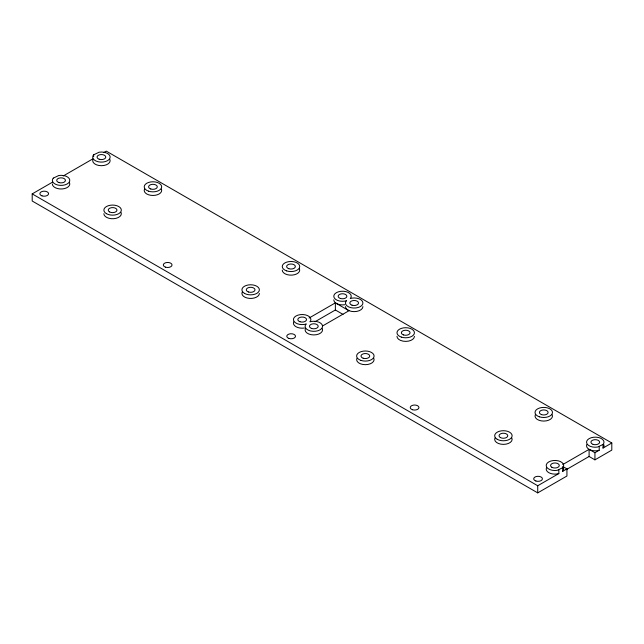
<?xml version="1.0" encoding="UTF-8"?>
<svg xmlns="http://www.w3.org/2000/svg" width="644" height="644" viewBox="0 0 644 644"><rect width="100%" height="100%" fill="white"/><g stroke="black" fill="none" stroke-linecap="round" stroke-linejoin="round"><path stroke-width="0.97" d="M93.67 154.81L92.986 155.768A8.726 5.039 0 0 0 100.657 162.095A8.726 5.039 0 0 0 110.116 156.629A8.726 5.039 0 0 0 99.16 152.201L93.67 154.81L93.67 156.605M562.671 467.753L563.363 466.795A8.726 5.039 0 0 0 555.692 460.468A8.726 5.039 0 0 0 546.233 465.926A8.726 5.039 0 0 0 557.189 470.353L562.671 467.753L562.671 471.344L566.937 468.88L566.937 476.013L537.724 492.877L32.2 201.017L32.2 193.892L52.486 182.18M562.671 471.344L563.363 470.386A8.726 5.039 0 0 0 563.363 467.777M603.017 444.457L603.71 443.499A8.726 5.039 0 0 0 596.038 437.171A8.726 5.039 0 0 0 586.579 442.637A8.726 5.039 0 0 0 597.535 447.065L603.017 444.457L603.017 448.055L611.8 442.983L611.8 450.108L594.935 459.848L589.099 456.483L566.189 469.709M603.017 448.055L603.71 447.089A8.726 5.039 0 0 0 603.71 444.481M63.241 175.973L92.8 158.899M103.885 152.507L106.276 151.123L611.8 442.983M309.064 318.047L335.371 302.857L348.976 310.722L322.676 325.904M315.005 321.742L335.371 309.989L343.027 314.409M562.8 464.533L589.099 449.351L594.935 452.716L599.194 450.261L599.194 446.67M32.2 193.892L537.724 485.753L558.847 473.549L558.847 469.959M599.194 450.261L597.535 450.655A8.726 5.039 0 0 1 586.837 444.481M558.847 473.549L557.189 473.952A8.726 5.039 0 0 1 546.498 467.777M562.767 466.481L566.937 468.88M594.935 452.716L594.935 459.848M589.099 449.351L589.099 456.483M537.724 485.753L537.724 492.877M335.371 302.857L335.371 309.989M414.43 336.337A8.726 5.039 0 0 1 405.704 341.384A8.726 5.039 0 0 1 396.97 336.337M373.794 358.33A8.726 5.039 0 0 1 365.357 364.673A8.726 5.039 0 0 1 356.929 358.33M552.182 414.736A8.726 5.039 0 0 1 543.745 421.079A8.726 5.039 0 0 1 535.317 414.736M259.371 293.406A8.726 5.039 0 0 1 249.502 298.397A8.726 5.039 0 0 1 242.208 292.102M322.266 328.585A8.726 5.039 0 0 1 313.837 334.928A8.726 5.039 0 0 1 305.401 328.585M304.427 328.021A8.726 5.039 0 0 1 293.736 321.847M362.91 306.592A8.726 5.039 0 0 1 354.176 311.632A8.726 5.039 0 0 1 345.45 306.592M121.032 212.399A8.726 5.039 0 0 1 113.738 218.702A8.726 5.039 0 0 1 103.869 213.703M344.773 304.725A8.726 5.039 0 0 1 333.785 299.854M109.85 159.358A8.726 5.039 0 0 1 101.414 165.701A8.726 5.039 0 0 1 92.986 159.358M69.504 182.655A8.726 5.039 0 0 1 62.21 188.95A8.726 5.039 0 0 1 52.341 183.959M161.378 189.103A8.726 5.039 0 0 1 152.942 195.454A8.726 5.039 0 0 1 144.506 189.103M299.42 268.806A8.726 5.039 0 0 1 292.126 275.109A8.726 5.039 0 0 1 282.257 270.11M511.835 438.033A8.726 5.039 0 0 1 503.407 444.376A8.726 5.039 0 0 1 494.97 438.033M53.331 178.098L52.639 179.056A8.726 5.039 0 0 0 60.311 185.383A8.726 5.039 0 0 0 69.769 179.926A8.726 5.039 0 0 0 58.813 175.498L53.331 178.098M306.093 324.029L305.401 324.987A8.726 5.039 0 0 0 313.073 331.314A8.726 5.039 0 0 0 322.531 325.856A8.726 5.039 0 0 0 311.575 321.428L309.909 321.823L310.601 320.865A8.726 5.039 0 0 0 302.93 314.538A8.726 5.039 0 0 0 293.471 319.996A8.726 5.039 0 0 0 304.427 324.423L306.093 324.029M346.432 300.74L345.748 301.698A8.726 5.039 0 0 0 353.419 308.025A8.726 5.039 0 0 0 362.878 302.559A8.726 5.039 0 0 0 351.922 298.132L350.256 298.526L350.948 297.568A8.726 5.039 0 0 0 343.276 291.241A8.726 5.039 0 0 0 333.817 296.707A8.726 5.039 0 0 0 344.773 301.134L346.432 300.74M401.341 337.11A8.726 5.039 0 0 0 414.43 332.747A8.726 5.039 0 0 0 401.341 328.384A8.726 5.039 0 0 0 401.341 337.11M360.994 360.407A8.726 5.039 0 0 0 374.092 356.043A8.726 5.039 0 0 0 360.994 351.672A8.726 5.039 0 0 0 360.994 360.407M412.418 409.721A4.363 2.52 0 0 0 418.962 407.539A4.363 2.52 0 0 0 412.418 405.358A4.363 2.52 0 0 0 412.418 409.721M535.88 481.004A4.363 2.52 0 0 0 542.425 478.822A4.363 2.52 0 0 0 535.88 476.632A4.363 2.52 0 0 0 535.88 481.004M288.955 338.438A4.363 2.52 0 0 0 295.499 336.257A4.363 2.52 0 0 0 288.955 334.075A4.363 2.52 0 0 0 288.955 338.438M106.421 213.671A8.726 5.039 0 0 0 121.032 211.417A8.726 5.039 0 0 0 110.341 205.243A8.726 5.039 0 0 0 106.421 213.671M99.232 159.253A4.363 2.52 0 0 0 105.785 157.072A4.363 2.52 0 0 0 99.232 154.89A4.363 2.52 0 0 0 99.232 159.253M244.47 293.374A8.726 5.039 0 0 0 259.073 291.112A8.726 5.039 0 0 0 248.383 284.946A8.726 5.039 0 0 0 244.47 293.374M58.894 182.55A4.363 2.52 0 0 0 65.438 180.36A4.363 2.52 0 0 0 58.894 178.179A4.363 2.52 0 0 0 58.894 182.55M148.579 191.179A8.726 5.039 0 0 0 161.668 186.816A8.726 5.039 0 0 0 148.579 182.453A8.726 5.039 0 0 0 148.579 191.179M286.62 270.882A8.726 5.039 0 0 0 299.718 266.519A8.726 5.039 0 0 0 286.62 262.156A8.726 5.039 0 0 0 286.62 270.882M288.802 268.701A4.363 2.52 0 0 0 295.354 266.519A4.363 2.52 0 0 0 288.802 264.338A4.363 2.52 0 0 0 288.802 268.701M150.76 188.998A4.363 2.52 0 0 0 157.305 186.816A4.363 2.52 0 0 0 150.76 184.635A4.363 2.52 0 0 0 150.76 188.998M109.512 211.892A4.363 2.52 0 0 0 116.814 210.765A4.363 2.52 0 0 0 111.468 207.674A4.363 2.52 0 0 0 109.512 211.892M497.232 439.305A8.726 5.039 0 0 0 511.835 437.043A8.726 5.039 0 0 0 501.145 430.876A8.726 5.039 0 0 0 497.232 439.305M248.463 291.99A4.363 2.52 0 0 0 255.008 289.808A4.363 2.52 0 0 0 248.463 287.627A4.363 2.52 0 0 0 248.463 291.99M165.484 267.155A4.363 2.52 0 0 0 172.037 264.974A4.363 2.52 0 0 0 165.484 262.792A4.363 2.52 0 0 0 165.484 267.155M42.021 195.873A4.363 2.52 0 0 0 48.574 193.691A4.363 2.52 0 0 0 42.021 191.51A4.363 2.52 0 0 0 42.021 195.873M363.176 358.225A4.363 2.52 0 0 0 369.72 356.043A4.363 2.52 0 0 0 363.176 353.862A4.363 2.52 0 0 0 363.176 358.225M403.522 334.928A4.363 2.52 0 0 0 410.067 332.747A4.363 2.52 0 0 0 403.522 330.565A4.363 2.52 0 0 0 403.522 334.928M593.092 444.376A4.363 2.52 0 0 0 599.636 442.195A4.363 2.52 0 0 0 593.092 440.013A4.363 2.52 0 0 0 593.092 444.376M541.564 414.631A4.363 2.52 0 0 0 548.116 412.45A4.363 2.52 0 0 0 541.564 410.268A4.363 2.52 0 0 0 541.564 414.631M551.844 467.27A4.363 2.52 0 0 0 559.145 466.143A4.363 2.52 0 0 0 553.8 463.052A4.363 2.52 0 0 0 551.844 467.27M500.316 437.526A4.363 2.52 0 0 0 507.617 436.391A4.363 2.52 0 0 0 502.272 433.307A4.363 2.52 0 0 0 500.316 437.526M351.994 305.184A4.363 2.52 0 0 0 358.547 303.002A4.363 2.52 0 0 0 351.994 300.82A4.363 2.52 0 0 0 351.994 305.184M299.983 321.742A4.363 2.52 0 0 0 306.536 319.561A4.363 2.52 0 0 0 299.983 317.379A4.363 2.52 0 0 0 299.983 321.742M539.382 416.813A8.726 5.039 0 0 0 552.48 412.45A8.726 5.039 0 0 0 539.382 408.087A8.726 5.039 0 0 0 539.382 416.813M311.648 328.472A4.363 2.52 0 0 0 318.2 326.291A4.363 2.52 0 0 0 311.648 324.109A4.363 2.52 0 0 0 311.648 328.472M340.33 298.446A4.363 2.52 0 0 0 346.875 296.264A4.363 2.52 0 0 0 340.33 294.083A4.363 2.52 0 0 0 340.33 298.446"/></g></svg>
